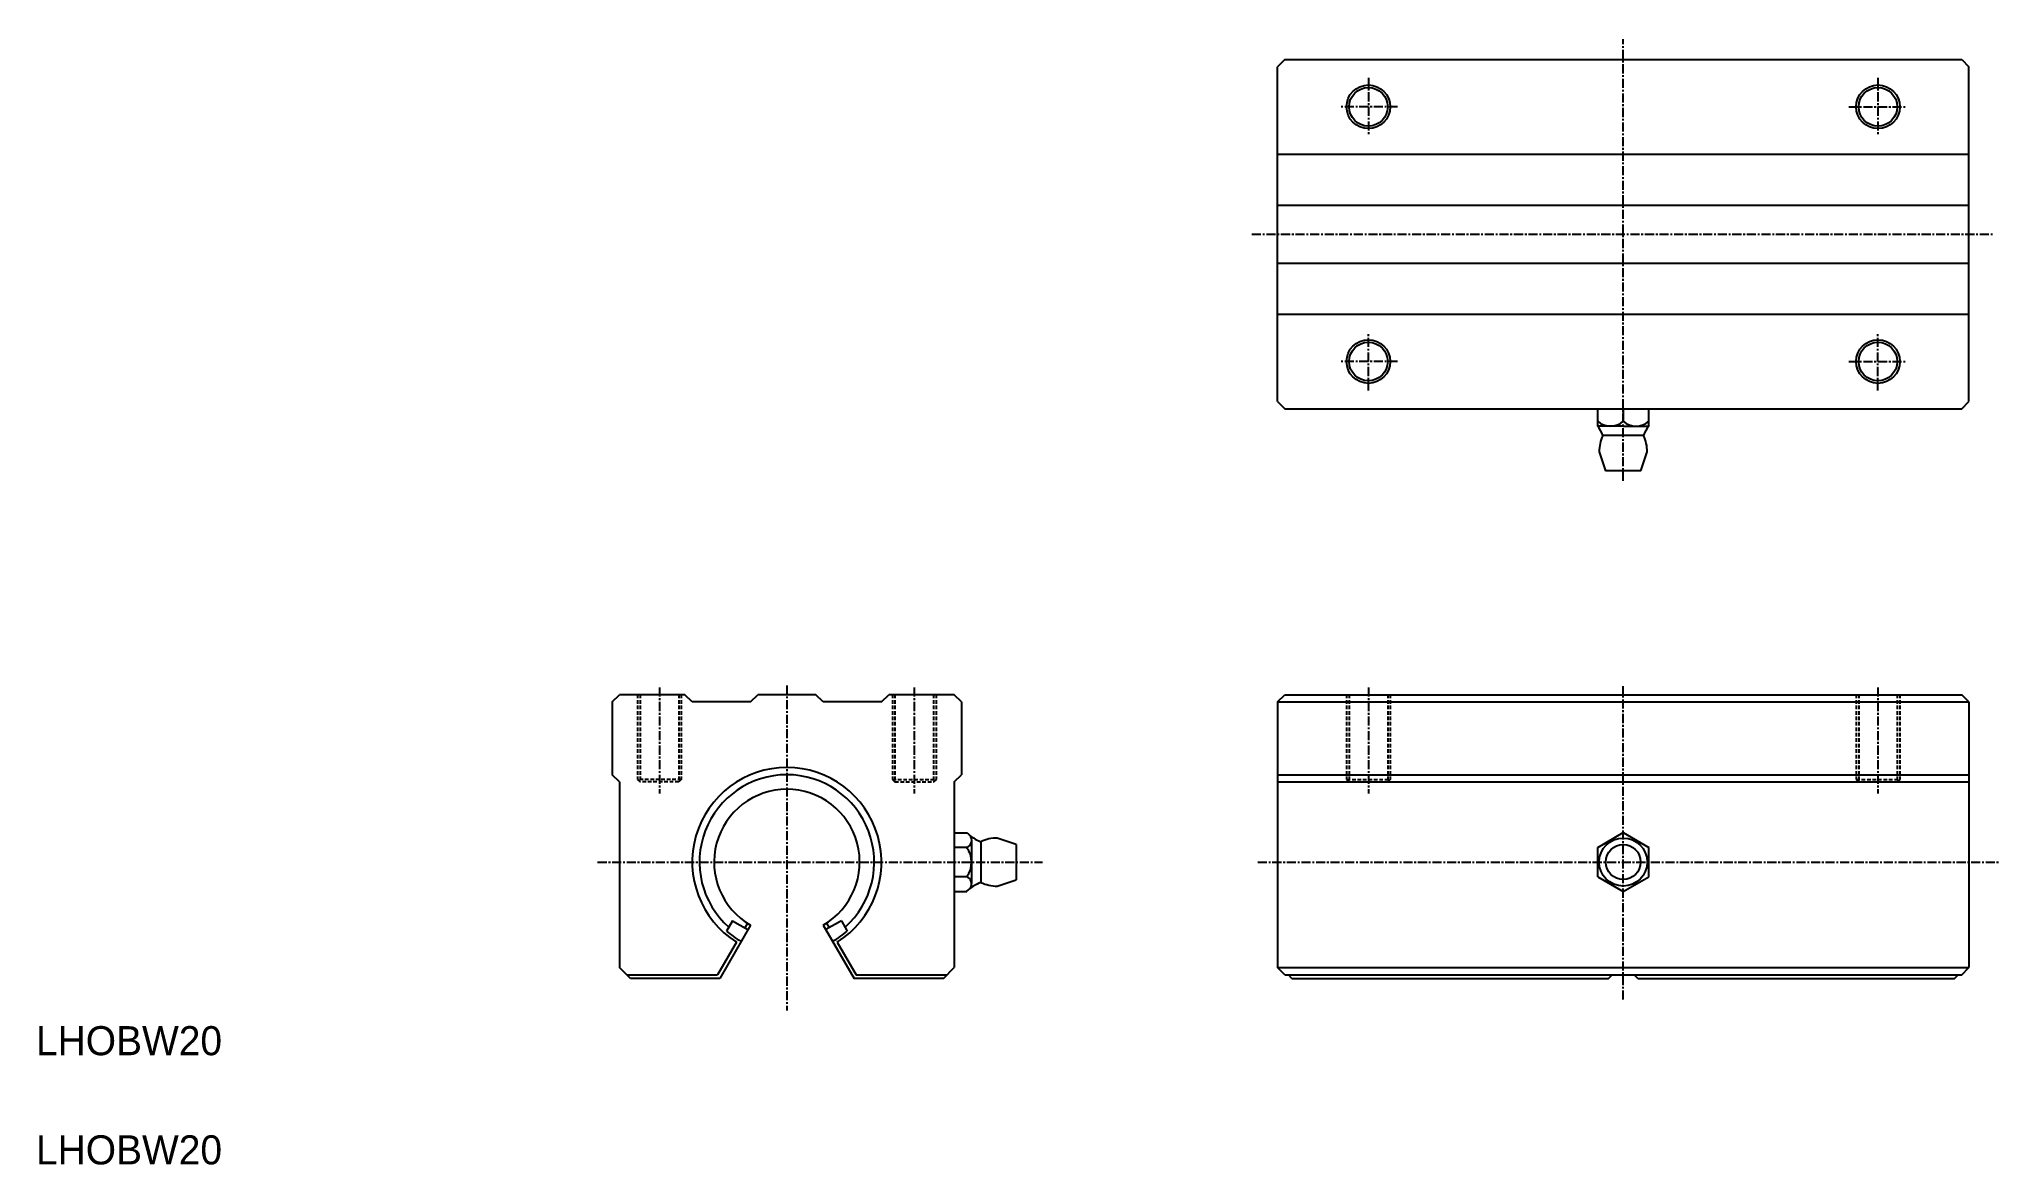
# Model space of a CAD drawing. Extents: x 10 to 280, y 10 to 165.
import ezdxf

# ---------------------------------------------------------------- set-up
doc = ezdxf.new("R2010")
doc.units = 0
doc.linetypes.add('CENTER', pattern=[2, 1.25, -0.25, 0.25, -0.25])
doc.linetypes.add('DASHED', pattern=[0.75, 0.5, -0.25])
doc.layers.get('0').update_dxf_attribs({"linetype": 'CONTINUOUS'})
doc.layers.add('CENTER', color=1, linetype='CENTER')

msp = doc.modelspace()

# ---------------------------------------------------------------- linework, layer by layer
at = {"color": 7, "linetype": 'CONTINUOUS'}
for p, q in [((181.54, 161.83), (180.54, 160.83)), ((181.54, 161.83), (274.54, 161.83)), ((274.54, 161.83), (275.54, 160.83)), ((180.54, 114.83), (180.54, 160.83)), ((275.54, 114.83), (275.54, 160.83)), ((180.54, 148.83), (275.54, 148.83)), ((180.54, 141.83), (275.54, 141.83)), ((180.54, 133.83), (275.54, 133.83)), ((180.54, 126.83), (275.54, 126.83)), ((180.54, 114.83), (181.54, 113.83)), ((181.54, 113.83), (274.54, 113.83)), ((224.54, 111.45), (224.54, 113.83)), ((228.04, 113.83), (228.04, 112.13)), ((231.54, 111.45), (231.54, 113.83)), ((274.54, 113.83), (275.54, 114.83)), ((228.04, 111.45), (224.54, 111.45)), ((228.04, 111.45), (231.54, 111.45)), ((224.74, 107.93), (225.61, 105.33)), ((230.84, 110.17), (225.24, 110.17)), ((230.47, 105.33), (231.34, 107.93)), ((230.47, 105.33), (225.61, 105.33)), ((89.15, 73.55), (90.15, 74.55)), ((89.15, 73.55), (89.15, 63.55)), ((99.15, 74.55), (90.15, 74.55)), ((100.15, 73.55), (99.15, 74.55)), ((108.15, 73.55), (100.15, 73.55)), ((108.15, 73.55), (109.15, 74.55)), ((117.15, 74.55), (109.15, 74.55)), ((118.15, 73.55), (117.15, 74.55)), ((126.15, 73.55), (118.15, 73.55)), ((126.15, 73.55), (127.15, 74.55)), ((136.15, 74.55), (127.15, 74.55)), ((137.15, 73.55), (136.15, 74.55)), ((137.15, 73.55), (137.15, 63.55)), ((180.54, 73.55), (181.54, 74.55)), ((180.54, 73.55), (180.54, 37.05)), ((180.54, 73.55), (275.54, 73.55)), ((181.54, 74.55), (274.54, 74.55)), ((275.54, 73.55), (274.54, 74.55)), ((275.54, 73.55), (275.54, 37.05)), ((90.15, 62.55), (89.15, 63.55)), ((90.15, 62.55), (90.15, 37.05)), ((136.15, 62.55), (137.15, 63.55)), ((136.15, 62.55), (136.15, 37.05)), ((180.54, 63.55), (275.54, 63.55)), ((180.54, 62.55), (275.54, 62.55)), ((136.15, 55.58), (137.85, 55.58)), ((138.53, 54.48), (138.53, 48.62)), ((139.81, 54.35), (139.81, 48.75)), ((144.65, 53.98), (142.05, 54.85)), ((144.65, 53.98), (144.65, 49.12)), ((224.54, 53.57), (228.04, 55.59)), ((228.04, 55.59), (231.54, 53.57)), ((137.85, 53.57), (136.15, 53.57)), ((224.54, 49.53), (224.54, 53.57)), ((231.54, 49.53), (231.54, 53.57)), ((137.85, 49.53), (136.15, 49.53)), ((142.05, 48.25), (144.65, 49.12)), ((224.54, 49.53), (228.04, 47.51)), ((228.04, 47.51), (231.54, 49.53)), ((136.15, 47.52), (137.85, 47.52)), ((137.85, 47.52), (137.85, 47.52)), ((105.67, 43.48), (104.86, 42.07)), ((105.67, 43.48), (107.79, 42.26)), ((107.73, 43.15), (107.36, 42.51)), ((120.64, 43.48), (118.52, 42.26)), ((118.58, 43.15), (118.95, 42.51)), ((120.64, 43.48), (121.45, 42.07)), ((106.23, 40.55), (103.63, 36.05)), ((108.15, 42.89), (103.92, 35.55)), ((118.15, 42.89), (122.39, 35.55)), ((120.08, 40.55), (122.68, 36.05)), ((91.65, 35.55), (90.15, 37.05)), ((91.15, 36.05), (103.63, 36.05)), ((103.92, 35.55), (91.65, 35.55)), ((134.65, 35.55), (122.39, 35.55)), ((122.68, 36.05), (135.15, 36.05)), ((134.65, 35.55), (136.15, 37.05)), ((180.54, 37.05), (275.54, 37.05)), ((181.54, 36.05), (180.54, 37.05)), ((181.54, 36.05), (274.54, 36.05)), ((182.54, 35.55), (182.04, 36.05)), ((182.54, 35.55), (226.04, 35.55)), ((213.29, 35.55), (213.29, 35.55)), ((226.04, 35.55), (226.54, 36.05)), ((230.04, 35.55), (229.54, 36.05)), ((230.04, 35.55), (273.54, 35.55)), ((230.54, 35.55), (230.54, 35.55)), ((273.54, 35.55), (274.04, 36.05)), ((274.54, 36.05), (275.54, 37.05))]:
    msp.add_line(p, q, dxfattribs=at)
at = {"color": 3, "linetype": 'DASHED'}
for p, q in [((92.65, 74.55), (92.65, 62.9)), ((93, 74.55), (93, 62.55)), ((98.3, 74.55), (98.3, 62.55)), ((98.65, 74.55), (98.65, 62.9)), ((127.65, 74.55), (127.65, 62.9)), ((128, 74.55), (128, 62.55)), ((133.3, 74.55), (133.3, 62.55)), ((133.65, 74.55), (133.65, 62.9)), ((190.04, 74.55), (190.04, 62.9)), ((190.39, 74.55), (190.39, 62.55)), ((195.69, 74.55), (195.69, 62.55)), ((196.04, 74.55), (196.04, 62.9)), ((260.04, 74.55), (260.04, 62.9)), ((260.39, 74.55), (260.39, 62.55)), ((265.69, 74.55), (265.69, 62.55)), ((266.04, 74.55), (266.04, 62.9)), ((98.65, 62.9), (92.65, 62.9)), ((92.65, 62.9), (93, 62.55)), ((98.3, 62.55), (93, 62.55)), ((98.65, 62.9), (98.3, 62.55)), ((127.65, 62.9), (133.65, 62.9)), ((127.65, 62.9), (128, 62.55)), ((128, 62.55), (133.3, 62.55)), ((133.65, 62.9), (133.3, 62.55)), ((190.04, 62.9), (190.39, 62.55)), ((190.04, 62.9), (196.04, 62.9)), ((190.39, 62.55), (195.69, 62.55)), ((196.04, 62.9), (195.69, 62.55)), ((260.04, 62.9), (266.04, 62.9)), ((260.04, 62.9), (260.39, 62.55)), ((260.39, 62.55), (265.69, 62.55)), ((266.04, 62.9), (265.69, 62.55))]:
    msp.add_line(p, q, dxfattribs=at)
at = {"color": 3, "linetype": 'CONTINUOUS'}
for centre in [(193.04, 155.33), (263.04, 155.33), (193.04, 120.33), (263.04, 120.33)]:
    msp.add_circle(centre, 3, dxfattribs=at)
at = {"color": 7, "linetype": 'CONTINUOUS'}
for centre, radius in [((193.04, 155.33), 2.65), ((263.04, 155.33), 2.65), ((193.04, 120.33), 2.65), ((263.04, 120.33), 2.65), ((228.04, 51.55), 3.3), ((228.04, 51.55), 2.4)]:
    msp.add_circle(centre, radius, dxfattribs=at)
for centre, radius, start, end in [((226.29, 114.04), 2.59, 227.4445, 312.5555), ((220.62, 108.48), 4.92, 20.1737, 37.2175), ((229.79, 114.04), 2.59, 227.4445, 312.5555), ((235.46, 108.48), 4.92, 142.7825, 159.8263), ((230, 107.93), 5.26, 154.8166, 180.0935), ((226.08, 107.93), 5.26, 359.9065, 25.1838), ((113.15, 51.55), 13, 302.2042, 237.7958), ((113.15, 51.55), 12, 311.7562, 228.2438), ((113.15, 51.55), 10, 300, 240), ((137.55, 54.53), 1, 287.548, 42.7494), ((141.95, 59.95), 6, 227.0936, 249.0427), ((142.05, 49.59), 5.26, 89.9065, 115.1838), ((135.2, 51.55), 3.33, 322.6627, 37.3373), ((137.46, 48.53), 1.08, 328.3588, 68.5342), ((141.95, 43.15), 6, 110.9573, 133.1709), ((142.05, 53.51), 5.26, 244.8166, 270.0935), ((113.15, 51.55), 12.6, 228.8085, 240), ((113.15, 51.55), 12.6, 300, 311.1915)]:
    msp.add_arc(centre, radius, start, end, dxfattribs=at)
at = {"layer": 'CENTER', "color": 1, "linetype": 'CENTER'}
for p, q in [((228.04, 103.93), (228.04, 164.63)), ((193.04, 159.33), (193.04, 151.33)), ((263.04, 159.33), (263.04, 151.33)), ((197.04, 155.33), (189.04, 155.33)), ((259.04, 155.33), (267.04, 155.33)), ((177.03, 137.83), (278.95, 137.83)), ((193.04, 116.33), (193.04, 124.33)), ((263.04, 116.33), (263.04, 124.33)), ((197.04, 120.33), (189.04, 120.33)), ((259.04, 120.33), (267.04, 120.33)), ((95.65, 75.55), (95.65, 60.99)), ((113.15, 75.8), (113.15, 31.14)), ((130.65, 75.55), (130.65, 60.99)), ((193.04, 75.55), (193.04, 60.99)), ((228.04, 32.65), (228.04, 75.74)), ((263.04, 75.55), (263.04, 60.99)), ((263.04, 75.55), (263.04, 60.99)), ((87.15, 51.55), (148.26, 51.55)), ((177.84, 51.55), (279.64, 51.55))]:
    msp.add_line(p, q, dxfattribs=at)

# ---------------------------------------------------------------- texts
at = {"color": 7, "linetype": 'CONTINUOUS'}
for p in [(10, 25), (10, 10)]:
    msp.add_text('LHOBW20', height=4, dxfattribs=at).set_placement(p)

doc.saveas('drawing.dxf')
